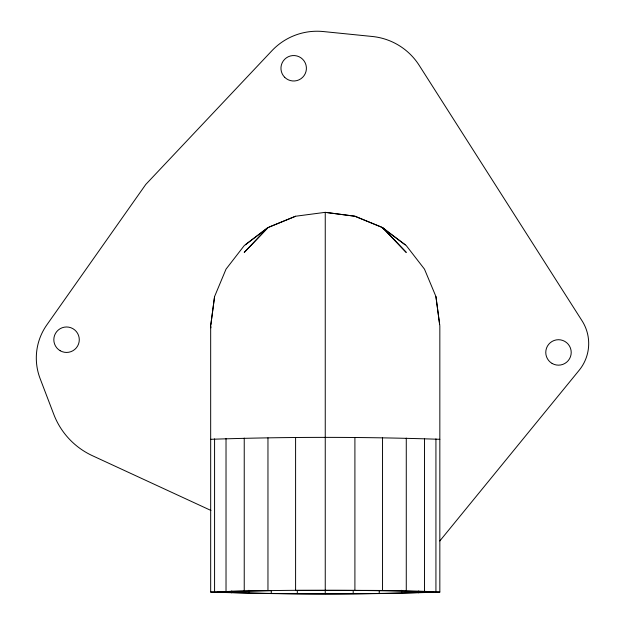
<?xml version="1.0" encoding="UTF-8"?>
<svg xmlns="http://www.w3.org/2000/svg" width="625" height="625" viewBox="0 0 625 625"><rect width="100%" height="100%" fill="white"/><g stroke="black" fill="none" stroke-linecap="round" stroke-linejoin="round"><path stroke-width="0.94" d="M267.93 227.695L244.234 252.43L267.961 227.555L244.234 245.609L226.023 269.141L214.57 296.57L210.672 325.938L210.672 592.062C286.969 594.625 363.539 594.625 439.836 592.062L439.836 325.938L435.93 296.539L424.484 269.141L406.273 245.609L382.539 227.555L354.922 216.242L325.25 212.336L295.578 216.242L267.961 227.555L245.367 244.75M210.859 324.562L214.57 296.57M295.578 216.242L269.289 227.016M439.812 540.953L579.172 370.258A42.25 42.25 0 0 0 582.07 320.828L419.18 65.328A63.039 63.039 0 0 0 372.352 36.492L323.297 31.547A62.047 62.047 0 0 0 271.938 50.703L145.766 184.461L46.781 324.969A57.391 57.391 0 0 0 40.086 378.492L53.773 414.336A75.047 75.047 0 0 0 92.406 455.695L210.922 510.445M210.672 439.305C286.969 436.734 363.539 436.734 439.836 439.305M210.672 592.062C284.766 589.555 359.117 589.672 433.211 592.062C361.32 594.484 289.18 594.484 217.289 592.062L231.758 591.258L271.273 590.664M439.836 592.062C391.828 589.531 343.664 590.719 295.594 590.414L295.594 437.656M326.68 212.523L354.906 216.211L381.219 227.016L405.133 244.75M382.57 227.695L406.273 252.43L382.539 227.555M435.93 296.57L439.648 324.562M210.672 325.938L210.922 327.836M435.93 438.867L435.93 591.625M424.484 438.453L424.484 591.211M418.75 590.93L418.75 592.875M406.273 438.094L406.273 590.852M401.594 590.289L401.594 593.211M382.539 437.828L382.539 590.578M379.234 590.547L379.234 593.461M354.906 437.656L354.906 590.414M353.195 590.703L353.195 593.625M325.25 212.336L325.25 590.352M325.25 590.758L325.25 593.68M297.312 590.703L297.312 593.625M271.273 590.547L271.273 593.461M267.961 437.828L267.961 590.578M248.914 590.289L248.914 593.211M244.234 438.094L244.234 590.852M231.758 590.93L231.758 592.875M226.023 438.453L226.023 591.211M214.578 438.867L214.578 591.625M552.125 363.461A12.734 12.734 0 0 0 571.219 352.438A12.734 12.734 0 0 0 552.125 341.414A12.734 12.734 0 0 0 552.125 363.461M60.188 350.734A12.734 12.734 0 0 0 79.289 339.703A12.734 12.734 0 0 0 60.188 328.68A12.734 12.734 0 0 0 60.188 350.734M284.68 77.281A12.734 12.734 0 0 0 305.977 71.57A12.734 12.734 0 0 0 290.383 55.977A12.734 12.734 0 0 0 284.68 77.281"/></g></svg>
